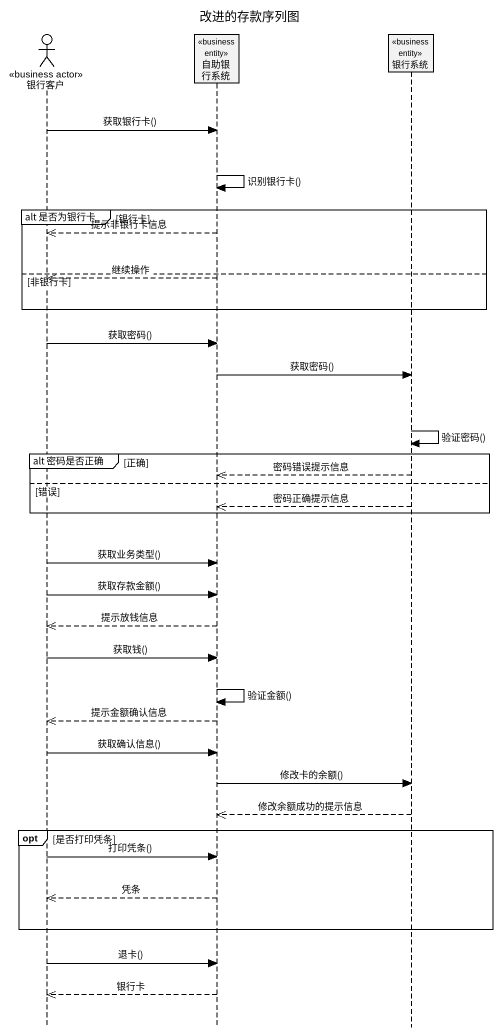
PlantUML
@startuml
title 改进的存款序列图
hide footbox
actor 银行客户 <<business actor>>
participant 自助银行系统 <<business entity>>
participant 银行系统 <<business entity>>

银行客户 -> 自助银行系统 : 获取银行卡()
自助银行系统 -> 自助银行系统 : 识别银行卡()
group alt 是否为银行卡 [银行卡]
  自助银行系统 -->> 银行客户 : 提示非银行卡信息
else 非银行卡
  自助银行系统 -->> 银行客户 : 继续操作
end
银行客户 -> 自助银行系统 : 获取密码()
自助银行系统 -> 银行系统 : 获取密码()
银行系统 -> 银行系统 : 验证密码()
group alt 密码是否正确 [正确]
  银行系统 -->> 自助银行系统 : 密码错误提示信息
else 错误
  银行系统 -->> 自助银行系统 : 密码正确提示信息
end
银行客户 -> 自助银行系统 : 获取业务类型()
银行客户 -> 自助银行系统 : 获取存款金额()
自助银行系统 -->> 银行客户 : 提示放钱信息
银行客户 -> 自助银行系统 : 获取钱()
自助银行系统 -> 自助银行系统 : 验证金额()
自助银行系统 -->> 银行客户 : 提示金额确认信息
银行客户 -> 自助银行系统 : 获取确认信息()
自助银行系统 -> 银行系统 : 修改卡的余额()
银行系统 -->> 自助银行系统 : 修改余额成功的提示信息
opt 是否打印凭条
  银行客户 -> 自助银行系统 : 打印凭条()
  自助银行系统 -->> 银行客户 : 凭条
end
银行客户 -> 自助银行系统 : 退卡()
自助银行系统 -->> 银行客户 : 银行卡
@enduml
